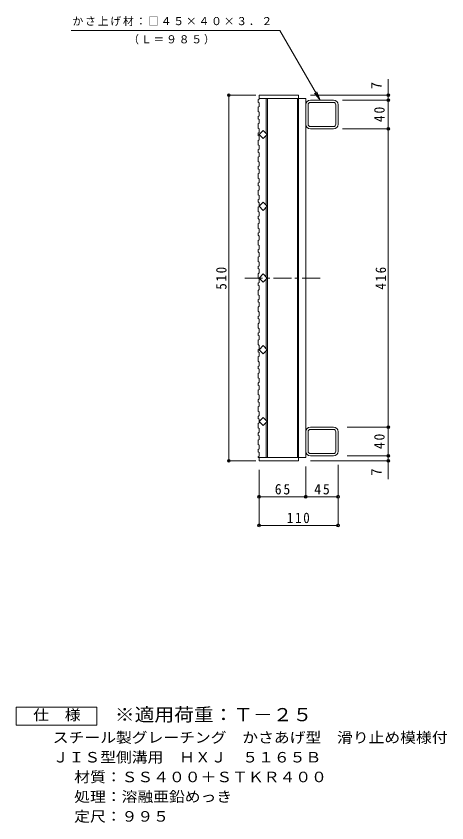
# Model space of a CAD drawing. Units: millimetres, scale not verified. Extents: x -796 to 809, y -686 to 651.
# Drawn here: x 209 to 809, y -513 to 612 of the extents above; entities that cross this region are included whole.
import ezdxf
from ezdxf.enums import TextEntityAlignment as Align

# ---------------------------------------------------------------- set-up
doc = ezdxf.new("R2010")
doc.units = ezdxf.units.MM
doc.header["$LTSCALE"] = 5
doc.header["$PDMODE"] = 32
doc.header["$PDSIZE"] = 4
doc.linetypes.add('CHAIN1', pattern=[8, 5, -1, 1, -1])
for name, color, linetype, lineweight in [('B-1', 2, 'Continuous', 9), ('B-2', 3, 'Continuous', 9), ('B-4', 7, 'Continuous', 9), ('B-A', 3, 'Continuous', 9), ('F-4_F-4ﾚｲﾔ', 2, 'Continuous', 9)]:
    doc.layers.add(name, color=color, linetype=linetype, lineweight=lineweight)
doc.layers.add('F-5_F-5ﾚｲﾔ', color=2, linetype='Continuous')
doc.styles.add('ＭＳ ゴシック', font='')
doc.styles.get('ＭＳ ゴシック').set_extended_font_data('MS Gothic')

msp = doc.modelspace()

# ---------------------------------------------------------------- linework, layer by layer
at = {"layer": 'B-1'}
for p, q in [((612.338, 488.407), (612.338, 461.207)), ((615.538, 461.207), (615.538, 488.407)), ((650.938, 494.807), (618.738, 494.807)), ((650.937, 491.607), (618.738, 491.607)), ((654.138, 461.207), (654.138, 488.407)), ((657.338, 461.207), (657.338, 488.407)), ((618.738, 458.007), (650.937, 458.007)), ((650.938, 454.807), (618.738, 454.807)), ((650.938, 38.807), (618.738, 38.807)), ((618.738, 35.607), (650.937, 35.607)), ((612.338, 32.407), (612.338, 5.207)), ((615.538, 32.407), (615.538, 5.207)), ((654.138, 32.407), (654.138, 5.207)), ((657.338, 32.407), (657.338, 5.207)), ((650.937, 2.007), (618.738, 2.007)), ((650.938, -1.193), (618.738, -1.193))]:
    msp.add_line(p, q, dxfattribs=at)
for centre, radius, start, end in [((618.738, 488.407), 6.4, 90, 180), ((618.738, 488.407), 3.2, 90, 180), ((650.937, 488.407), 3.2, 0, 90), ((650.938, 488.407), 6.4, 0, 90), ((618.738, 461.207), 6.4, 180, 270), ((618.738, 461.207), 3.2, 180, 270), ((650.937, 461.207), 3.2, 270, 0), ((650.938, 461.207), 6.4, 270, 0), ((618.738, 32.407), 6.4, 90, 180), ((618.738, 32.407), 3.2, 90, 180), ((650.937, 32.407), 3.2, 0, 90), ((650.938, 32.407), 6.4, 0, 90), ((618.738, 5.207), 6.4, 180, 270), ((618.738, 5.207), 3.2, 180, 270), ((650.937, 5.207), 3.2, 270, 0), ((650.938, 5.207), 6.4, 270, 0)]:
    msp.add_arc(centre, radius, start, end, dxfattribs=at)
at = {"layer": 'B-2'}
for p, q in [((547.338, 501.807), (602.338, 501.807)), ((547.338, 497.307), (612.338, 497.307)), ((557.338, 497.307), (557.338, 448.121)), ((558.838, 497.307), (558.838, -3.693)), ((600.838, 497.307), (600.838, -3.693)), ((602.338, 501.807), (602.338, -8.193)), ((612.338, 497.307), (612.338, -3.693)), ((557.338, 445.494), (557.338, 348.121)), ((557.338, 345.494), (557.338, 248.121)), ((557.338, 148.121), (557.338, 245.492)), ((557.338, 48.12), (557.338, 145.492)), ((557.338, -3.693), (557.338, 45.492)), ((547.338, -3.693), (545.838, -3.693)), ((547.338, -3.693), (612.338, -3.693)), ((547.338, -8.193), (547.338, -3.693)), ((547.338, -8.193), (602.338, -8.193))]:
    msp.add_line(p, q, dxfattribs=at)
at = {"layer": 'B-2', "linetype": 'CHAIN1'}
msp.add_line((527.316, 246.807), (633.695, 246.807), dxfattribs=at)
at = {"layer": 'B-2'}
for points in [[(558.651, 446.808), (552.994, 441.151), (547.338, 446.808), (552.994, 452.464)], [(558.651, 346.807), (552.994, 341.151), (547.338, 346.807), (552.994, 352.464)], [(558.651, 46.806), (552.994, 52.463), (547.338, 46.806), (552.994, 41.149)]]:
    msp.add_lwpolyline(points, close=True, dxfattribs=at)
for points in [[(547.338, 246.807), (552.994, 252.464), (558.651, 246.807)], [(547.338, 246.806), (552.994, 241.149), (558.651, 246.806)], [(547.338, 146.807), (552.994, 152.464), (558.651, 146.807)], [(547.338, 146.806), (552.994, 141.149), (558.651, 146.806)]]:
    msp.add_lwpolyline(points, dxfattribs=at)
at = {"layer": 'B-4'}
for p, q in [((285.672, 591.807), (576.335, 591.807)), ((632.338, 494.807), (576.335, 591.807)), ((727.338, -33.569), (727.338, 524.08)), ((632.338, 494.807), (627.554, 506.355)), ((542.68, 501.807), (503.68, 501.807)), ((505.18, -8.193), (505.18, 501.807)), ((618.838, 501.807), (728.838, 501.807)), ((632.338, 494.807), (624.728, 504.724)), ((663.438, 494.807), (728.838, 494.807)), ((663.438, 454.807), (728.838, 454.807)), ((669.838, 38.807), (728.838, 38.807)), ((542.68, -8.193), (503.68, -8.193)), ((618.838, -8.193), (728.838, -8.193)), ((669.838, -1.193), (728.838, -1.193)), ((547.338, -20.693), (547.338, -98.193)), ((612.338, -16.193), (612.338, -59.693)), ((657.338, -13.693), (657.338, -99.693)), ((547.338, -58.193), (657.338, -58.193)), ((547.338, -98.193), (657.338, -98.193))]:
    msp.add_line(p, q, dxfattribs=at)
for p in [(505.18, 501.807), (727.338, 501.807), (727.338, 494.807), (727.338, 454.807), (727.338, 38.807), (727.338, -1.193), (505.18, -8.193), (727.338, -8.193), (547.338, -58.193), (612.338, -58.193), (657.338, -58.193), (547.338, -98.193), (657.338, -98.193)]:
    msp.add_point(p, dxfattribs=at)
at = {"layer": 'B-A'}
for p, q in [((545.838, 485.051), (547.338, 486.051)), ((545.838, 485.051), (545.838, 479.051)), ((545.838, 479.051), (547.338, 478.051)), ((545.838, 471.938), (547.338, 472.938)), ((547.338, 472.938), (547.338, 478.051)), ((545.838, 461.825), (547.338, 462.825)), ((545.838, 461.825), (545.838, 455.825)), ((545.838, 455.825), (547.338, 454.825)), ((547.338, 449.712), (547.338, 454.825)), ((545.838, 448.712), (547.338, 449.712)), ((545.838, 438.599), (547.338, 439.599)), ((545.838, 438.599), (545.838, 432.599)), ((545.838, 432.599), (547.338, 431.599)), ((547.338, 426.486), (547.338, 431.599)), ((545.838, 425.486), (547.338, 426.486)), ((545.838, 415.373), (547.338, 416.373)), ((545.838, 415.373), (545.838, 409.373)), ((545.838, 409.373), (547.338, 408.373)), ((547.338, 403.26), (547.338, 408.373)), ((545.838, 402.26), (547.338, 403.26)), ((545.838, 392.146), (547.338, 393.147)), ((545.838, 392.146), (545.838, 386.147)), ((545.838, 386.147), (547.338, 385.147)), ((547.338, 380.034), (547.338, 385.147)), ((545.838, 379.034), (547.338, 380.034)), ((545.838, 368.92), (547.338, 369.92)), ((545.838, 368.92), (545.838, 362.92)), ((545.838, 362.92), (547.338, 361.92)), ((547.338, 356.807), (547.338, 361.92)), ((545.838, 355.807), (547.338, 356.807)), ((545.838, 345.694), (547.338, 346.694)), ((545.838, 345.694), (545.838, 339.694)), ((545.838, 339.694), (547.338, 338.694)), ((547.338, 333.581), (547.338, 338.694)), ((545.838, 332.581), (547.338, 333.581)), ((545.838, 322.468), (547.338, 323.468)), ((545.838, 322.468), (545.838, 316.468)), ((545.838, 316.468), (547.338, 315.468)), ((547.338, 310.355), (547.338, 315.468)), ((545.838, 309.355), (547.338, 310.355)), ((545.838, 299.242), (547.338, 300.242)), ((545.838, 299.242), (545.838, 293.242)), ((545.838, 293.242), (547.338, 292.242)), ((545.838, 286.129), (547.338, 287.129)), ((547.338, 287.129), (547.338, 292.242)), ((545.838, 276.016), (547.338, 277.016)), ((545.838, 276.016), (545.838, 270.016)), ((545.838, 270.016), (547.338, 269.016)), ((545.838, 262.903), (547.338, 263.903)), ((547.338, 263.903), (547.338, 269.016)), ((545.838, 252.79), (547.338, 253.79)), ((545.838, 252.79), (545.838, 246.79)), ((545.838, 246.79), (547.338, 245.79)), ((545.838, 239.677), (547.338, 240.677)), ((547.338, 240.677), (547.338, 245.79)), ((545.838, 229.564), (547.338, 230.564)), ((545.838, 229.564), (545.838, 223.564)), ((545.838, 223.564), (547.338, 222.564)), ((545.838, 216.451), (547.338, 217.451)), ((547.338, 217.451), (547.338, 222.564)), ((545.838, 206.338), (547.338, 207.338)), ((545.838, 206.338), (545.838, 200.338)), ((545.838, 200.338), (547.338, 199.338)), ((545.838, 193.225), (547.338, 194.225)), ((547.338, 194.225), (547.338, 199.338)), ((545.838, 183.111), (547.338, 184.111)), ((545.838, 183.111), (545.838, 177.111)), ((545.838, 177.111), (547.338, 176.111)), ((545.838, 169.998), (547.338, 170.998)), ((547.338, 170.998), (547.338, 176.111)), ((545.838, 159.885), (547.338, 160.885)), ((545.838, 159.885), (545.838, 153.885)), ((545.838, 153.885), (547.338, 152.885)), ((545.838, 146.772), (547.338, 147.772)), ((547.338, 147.772), (547.338, 152.885)), ((545.838, 136.659), (547.338, 137.659)), ((545.838, 136.659), (545.838, 130.659)), ((545.838, 130.659), (547.338, 129.659)), ((545.838, 123.546), (547.338, 124.546)), ((547.338, 124.546), (547.338, 129.659)), ((545.838, 113.433), (547.338, 114.433)), ((545.838, 113.433), (545.838, 107.433)), ((545.838, 107.433), (547.338, 106.433)), ((545.838, 100.32), (547.338, 101.32)), ((547.338, 101.32), (547.338, 106.433)), ((545.838, 90.207), (547.338, 91.207)), ((545.838, 90.207), (545.838, 84.207)), ((545.838, 84.207), (547.338, 83.207)), ((547.338, 78.094), (547.338, 83.207)), ((545.838, 77.094), (547.338, 78.094)), ((545.838, 66.981), (547.338, 67.981)), ((545.838, 66.981), (545.838, 60.981)), ((545.838, 60.981), (547.338, 59.981)), ((547.338, 54.868), (547.338, 59.981)), ((545.838, 53.868), (547.338, 54.868)), ((545.838, 43.755), (547.338, 44.755)), ((545.838, 43.755), (545.838, 37.755)), ((545.838, 37.755), (547.338, 36.755)), ((547.338, 31.642), (547.338, 36.755)), ((545.838, 30.642), (547.338, 31.642)), ((545.838, 20.529), (547.338, 21.529)), ((545.838, 20.529), (545.838, 14.529)), ((545.838, 14.529), (547.338, 13.529)), ((547.338, 8.416), (547.338, 13.529)), ((545.838, 7.416), (547.338, 8.416)), ((545.838, -2.698), (547.338, -1.698)), ((545.838, -2.698), (545.838, -3.693))]:
    msp.add_line(p, q, dxfattribs=at)
for points in [[(545.838, 495.164), (547.338, 496.164), (547.338, 501.807)], [(545.838, 495.164), (545.838, 492.164), (547.338, 491.164), (547.338, 486.051)], [(545.838, 471.938), (545.838, 468.938), (547.338, 467.938), (547.338, 462.825)], [(545.838, 448.712), (545.838, 445.712), (547.338, 444.712), (547.338, 439.599)], [(545.838, 425.486), (545.838, 422.486), (547.338, 421.486), (547.338, 416.373)], [(545.838, 402.26), (545.838, 399.26), (547.338, 398.26), (547.338, 393.147)], [(545.838, 379.034), (545.838, 376.034), (547.338, 375.034), (547.338, 369.92)], [(545.838, 355.807), (545.838, 352.807), (547.338, 351.807), (547.338, 346.694)], [(545.838, 332.581), (545.838, 329.581), (547.338, 328.581), (547.338, 323.468)], [(545.838, 309.355), (545.838, 306.355), (547.338, 305.355), (547.338, 300.242)], [(545.838, 286.129), (545.838, 283.129), (547.338, 282.129), (547.338, 277.016)], [(545.838, 262.903), (545.838, 259.903), (547.338, 258.903), (547.338, 253.79)], [(545.838, 239.677), (545.838, 236.677), (547.338, 235.677), (547.338, 230.564)], [(545.838, 216.451), (545.838, 213.451), (547.338, 212.451), (547.338, 207.338)], [(545.838, 193.225), (545.838, 190.225), (547.338, 189.225), (547.338, 184.111)], [(545.838, 169.998), (545.838, 166.998), (547.338, 165.998), (547.338, 160.885)], [(545.838, 146.772), (545.838, 143.772), (547.338, 142.772), (547.338, 137.659)], [(545.838, 123.546), (545.838, 120.546), (547.338, 119.546), (547.338, 114.433)], [(545.838, 100.32), (545.838, 97.32), (547.338, 96.32), (547.338, 91.207)], [(545.838, 77.094), (545.838, 74.094), (547.338, 73.094), (547.338, 67.981)], [(545.838, 53.868), (545.838, 50.868), (547.338, 49.868), (547.338, 44.755)], [(545.838, 30.642), (545.838, 27.642), (547.338, 26.642), (547.338, 21.529)], [(545.838, 7.416), (545.838, 4.416), (547.338, 3.416), (547.338, -1.698)]]:
    msp.add_lwpolyline(points, dxfattribs=at)
at = {"layer": 'F-4_F-4ﾚｲﾔ'}
msp.add_lwpolyline([(208.941, -376.769), (208.941, -351.769), (321.441, -351.769), (321.441, -376.769)], close=True, dxfattribs=at)

# ---------------------------------------------------------------- texts
at = {"layer": 'B-4', "color": 2, "style": 'ＭＳ ゴシック'}
for p in [(722.338, 510.173), (722.338, -28.788)]:
    msp.add_text('7', height=14.66, rotation=90, dxfattribs=at).set_placement(p, align=Align.BOTTOM_LEFT)
at = {"layer": 'B-4', "char_height": 11, "attachment_point": 7, "style": 'ＭＳ ゴシック'}
for s, insert in [('\\T1.17;かさ上げ材：□４５×４０×３．２', (287.439, 598.207)), ('\\T1.17;（Ｌ＝９８５）', (365.183, 572.587))]:
    msp.add_mtext(s, dxfattribs=dict(at, insert=insert))
at = {"layer": 'B-4', "color": 2, "char_height": 14.66, "attachment_point": 7, "rotation": 90, "style": 'ＭＳ ゴシック'}
for s, insert in [('\\T1.27;\\W0.95;40', (722.338, 464.182)), ('\\T1.27;\\W0.9;510', (502.18, 230.557)), ('\\T1.27;\\W0.9;416', (724.338, 230.557)), ('\\T1.27;\\W0.95;40', (722.338, 8.182))]:
    msp.add_mtext(s, dxfattribs=dict(at, insert=insert))
at = {"layer": 'B-4', "color": 2, "char_height": 14.66, "attachment_point": 7, "style": 'ＭＳ ゴシック'}
for s, insert in [('\\T1.27;\\W0.95;65', (569.213, -55.193)), ('\\T1.27;\\W0.95;45', (624.213, -55.193)), ('\\T1.27;\\W0.9;110', (586.088, -95.193))]:
    msp.add_mtext(s, dxfattribs=dict(at, insert=insert))
at = {"layer": 'F-4_F-4ﾚｲﾔ', "style": 'ＭＳ ゴシック', "width": 1.1}
for s, p in [('仕\u3000様', (232.692, -374.269)), ('スチール製グレーチング\u3000かさあげ型\u3000滑り止め模様付', (259.986, -405.729)), ('ＪＩＳ型側溝用\u3000ＨＸＪ\u3000５１６５Ｂ', (259.986, -433.23)), ('材質：ＳＳ４００＋ＳＴＫＲ４００', (289.842, -460.728)), ('処理：溶融亜鉛めっき', (289.842, -488.229)), ('定尺：９９５', (289.842, -515.729))]:
    msp.add_text(s, height=14.66, dxfattribs=at).set_placement(p, align=Align.BOTTOM_LEFT)
at = {"layer": 'F-5_F-5ﾚｲﾔ', "color": 3, "style": 'ＭＳ ゴシック', "width": 1.1}
msp.add_text('※適用荷重：Ｔ－２５', height=18.33, dxfattribs=at).set_placement((346.441, -376.769), align=Align.BOTTOM_LEFT)

doc.saveas('drawing.dxf')
